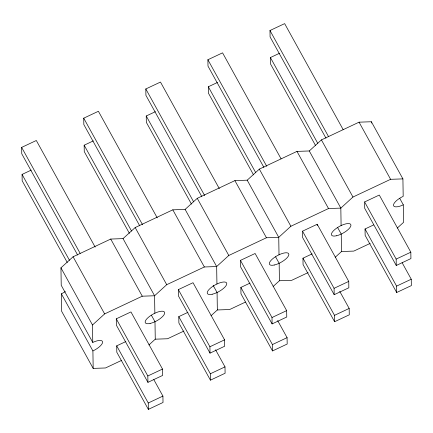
<?xml version="1.0" encoding="UTF-8"?>
<svg xmlns="http://www.w3.org/2000/svg" width="433" height="433" viewBox="0 0 433 433"><rect width="100%" height="100%" fill="white"/><g stroke="black" fill="none" stroke-linecap="round" stroke-linejoin="round"><path stroke-width="0.65" d="M121.267 360.537L105.484 367.969L93.176 368.396L92.906 350.947A10.966 3.821 -28.9 0 0 102.616 342.086A10.966 3.821 -28.9 0 0 92.77 342.433L61.226 285.293L60.95 267.838L73.09 256.769L110.729 239.054L123.037 238.621L135.172 227.547L172.81 209.832L185.118 209.404L197.253 198.33L234.897 180.615L247.2 180.182L259.34 169.108L296.978 151.393L309.281 150.965L321.421 139.891L359.06 122.176L371.368 121.743L402.912 178.889L403.188 196.338A10.966 3.821 -28.9 0 0 393.478 205.199A10.966 3.821 -28.9 0 0 403.318 204.852L403.594 222.302L397.283 228.061M92.77 342.433L92.494 324.983L104.634 313.909L142.273 296.194L154.581 295.761L166.716 284.692L204.36 266.977L216.662 266.544L228.797 255.47L266.441 237.755L278.744 237.327L290.884 226.253L328.523 208.538L340.831 208.105L352.965 197.037L390.604 179.316L402.912 178.889M148.947 344.939L155.263 339.18L167.566 338.747L183.96 331.034M211.033 315.717L217.344 309.958L229.647 309.53L245.435 302.099M273.115 286.5L279.426 280.741L291.734 280.308L308.123 272.595M335.196 257.278L341.513 251.524L353.815 251.091L370.204 243.378M77.648 255.037L21.753 153.78L21.65 147.399L36.318 140.498L95.157 247.081M139.729 225.82L83.834 124.563L83.731 118.177L98.399 111.276L157.239 217.864M201.816 196.604L145.916 95.347L145.818 88.96L160.481 82.059L219.32 188.642M263.897 167.382L207.997 66.125L207.9 59.743L222.562 52.837L281.077 158.835M325.979 138.165L270.084 36.908L269.981 30.521L284.649 23.62L343.158 129.613M67.283 262.528L22.175 180.81L22.072 174.423L31.241 170.109M129.37 233.306L84.256 151.593L84.159 145.207L93.322 140.893M191.451 204.089L146.343 122.371L146.24 115.99L155.409 111.676M253.532 174.872L208.425 93.155L208.322 86.768L217.49 82.454M315.619 145.65L270.506 63.932L270.409 57.551L279.572 53.237M116.282 318.823L130.95 311.922L162.494 369.068L162.591 375.449L147.929 382.35L116.385 325.21L116.282 318.823L147.826 375.968L147.929 382.35M178.364 289.607L193.031 282.706L224.575 339.845L224.678 346.232L210.01 353.133L178.466 295.988L178.364 289.607L209.913 346.746L210.01 353.133M240.45 260.385L255.113 253.484L286.657 310.629L286.76 317.01L272.092 323.916L240.548 266.771L240.45 260.385L271.994 317.53L272.092 323.916M302.532 231.168L317.2 224.267L348.744 281.407L348.841 287.793L334.179 294.694L302.635 237.555L302.532 231.168L334.076 288.313L334.179 294.694M364.613 201.951L379.281 195.045L410.825 252.19L410.928 258.577L396.26 265.478L364.716 208.333L364.613 201.951L396.157 259.091L396.26 265.478M153.812 379.6L162.916 396.092L163.019 402.479L148.351 409.38L116.807 352.24L116.71 345.853L125.873 341.54M215.569 349.788L225.003 366.875L225.1 373.257L210.438 380.163L178.889 323.018L178.791 316.637L187.954 312.323M277.65 320.572L287.084 337.653L287.182 344.04L272.519 350.941L240.975 293.801L240.872 287.415L250.041 283.101M339.737 291.355L349.166 308.437L349.269 314.823L334.601 321.724L303.057 264.579L302.959 258.198L312.123 253.884M402.143 262.723L411.247 279.22L411.35 285.601L396.682 292.502L365.138 235.363L365.041 228.976L373.592 224.949M147.826 375.968L162.494 369.068M209.913 346.746L224.575 339.845M271.994 317.53L286.657 310.629M334.076 288.313L348.744 281.407M396.157 259.091L410.825 252.19M148.351 409.38L148.254 402.993L162.916 396.092M210.438 380.163L210.335 373.776L225.003 366.875M272.519 350.941L272.417 344.56L287.084 337.653M334.601 321.724L334.503 315.338L349.166 308.437M396.682 292.502L396.585 286.121L411.247 279.22M359.06 122.176L390.604 179.316M399.74 198.374L403.318 204.852M269.981 30.521L328.495 136.514M321.421 139.891L352.965 197.037M270.409 57.551L317.806 143.41M365.041 228.976L396.585 286.121M309.281 150.965L340.831 208.105L341.101 225.555M296.978 151.393L328.523 208.538M337.659 227.59L341.236 234.069L341.513 251.524M207.9 59.743L266.739 166.326M259.34 169.108L290.884 226.253M208.322 86.768L255.724 172.632M302.959 258.198L334.503 315.338M247.2 180.182L278.744 237.327L279.02 254.777M234.897 180.615L266.441 237.755M275.577 256.807L279.155 263.291L279.426 280.741M145.818 88.96L204.657 195.548M197.253 198.33L228.797 255.47M146.24 115.99L193.638 201.848M240.872 287.415L272.417 344.56M185.118 209.404L216.662 266.544L216.938 283.994M172.81 209.832L204.36 266.977M213.166 285.439L217.068 292.508L217.344 309.958M83.731 118.177L142.571 224.765M135.172 227.547L166.716 284.692M84.159 145.207L131.556 231.07M178.791 316.637L210.335 373.776M123.037 238.621L154.581 295.761L154.852 313.216M110.729 239.054L142.273 296.194M151.409 315.246L154.987 321.73L155.263 339.18M21.65 147.399L80.165 253.392M73.09 256.769L104.634 313.909M22.072 174.423L69.475 260.287M116.71 345.853L148.254 402.993M60.95 267.838L92.494 324.983M65.329 291.561A10.966 3.821 -28.9 0 1 61.362 293.801L92.906 350.947M93.176 368.396L61.632 311.257L61.362 293.801M371.368 121.743L371.39 123.086M317.2 224.267L317.216 225.544M150.089 323.456A10.966 3.821 -28.9 0 0 164.697 312.87A10.966 3.821 -28.9 0 0 149.975 316.085A10.966 3.821 -28.9 0 0 150.089 323.456M212.17 294.24A10.966 3.821 -28.9 0 0 226.778 283.653A10.966 3.821 -28.9 0 0 212.056 286.868A10.966 3.821 -28.9 0 0 212.17 294.24M336.338 235.801A10.966 3.821 -28.9 0 0 350.947 225.214A10.966 3.821 -28.9 0 0 336.225 228.429A10.966 3.821 -28.9 0 0 336.338 235.801M274.257 265.018A10.966 3.821 -28.9 0 0 288.865 254.431A10.966 3.821 -28.9 0 0 274.138 257.646A10.966 3.821 -28.9 0 0 274.257 265.018"/></g></svg>
